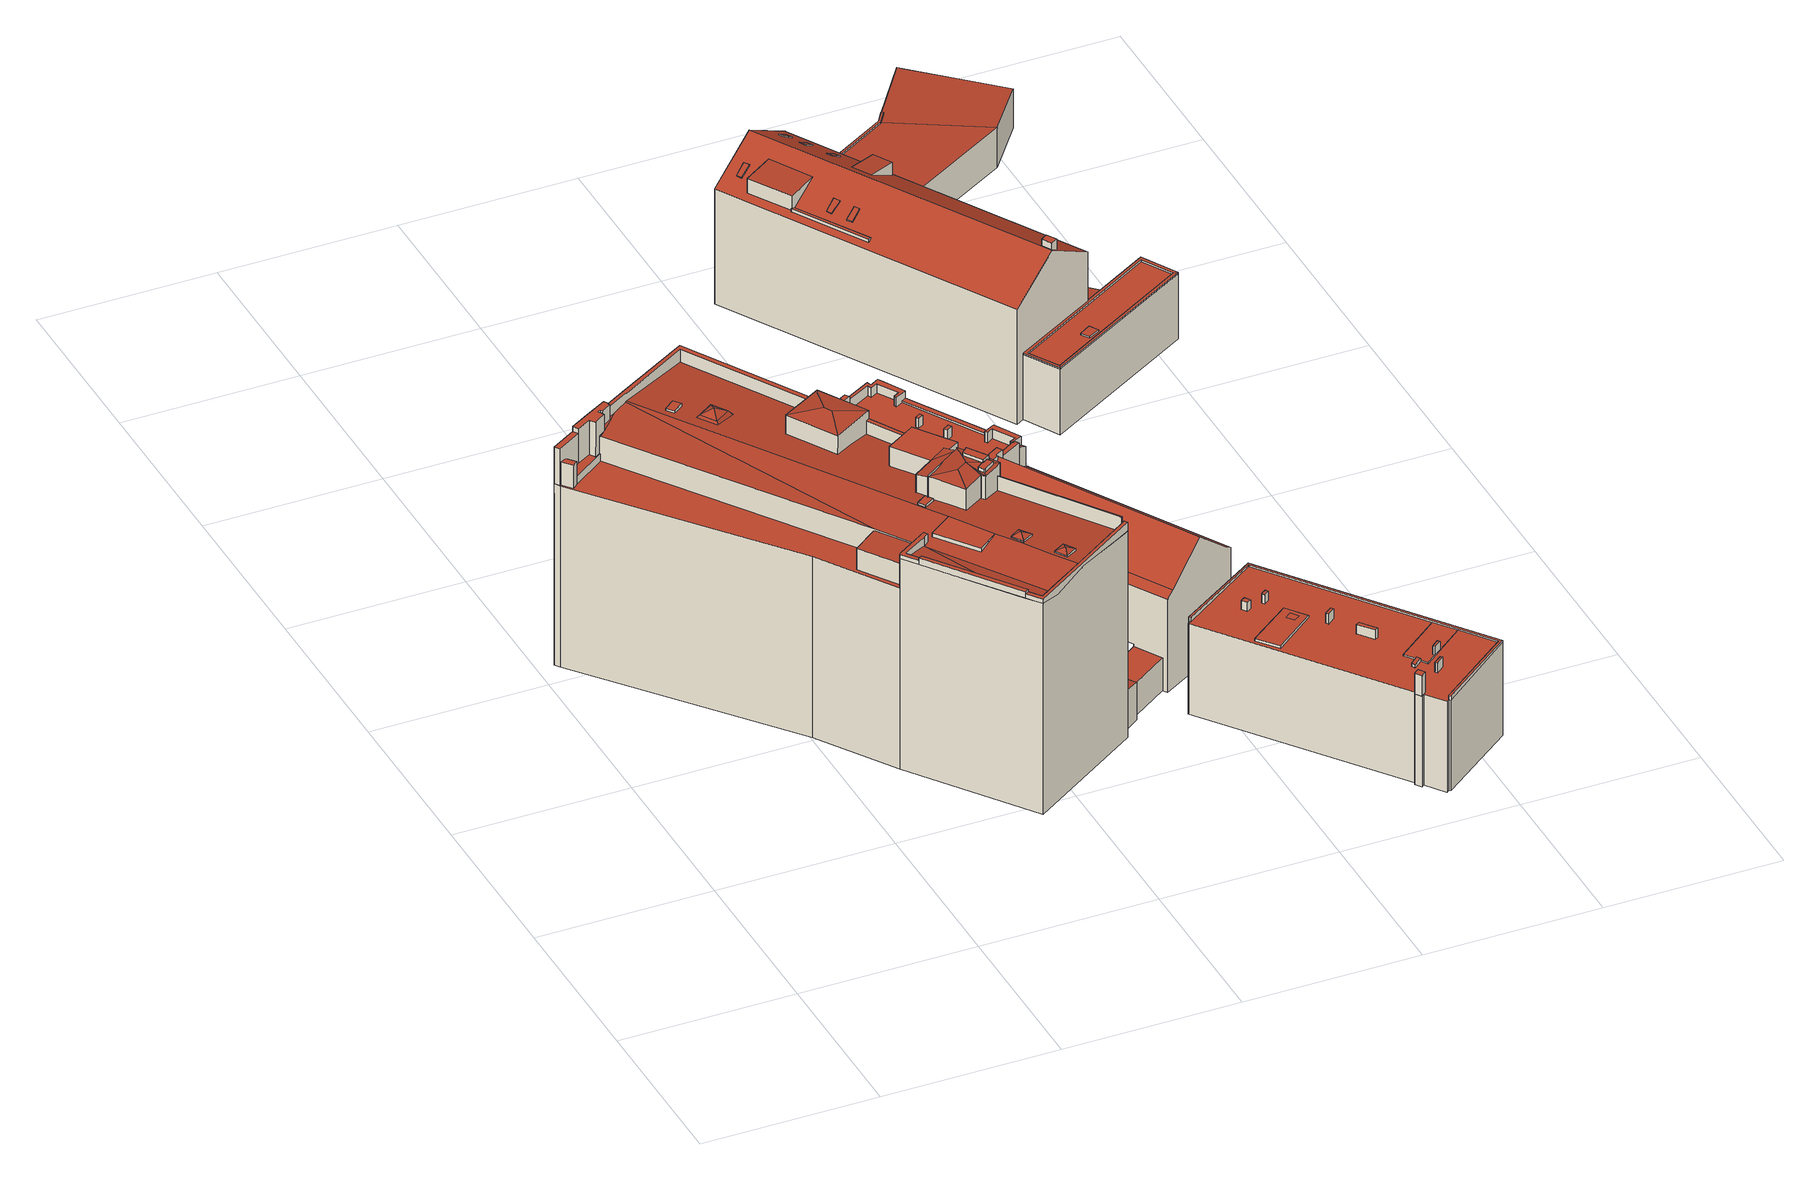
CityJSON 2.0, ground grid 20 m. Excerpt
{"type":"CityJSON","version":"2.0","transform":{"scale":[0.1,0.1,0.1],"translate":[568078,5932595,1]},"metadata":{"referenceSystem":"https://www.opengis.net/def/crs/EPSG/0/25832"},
"CityObjects":{
"building1":{"type":"Building","attributes":{"Grundfläche 2D":"1121.871077","Grundhöhe NN":"4.700"},"children":["building1-1","building1-2","building1-3","building1-4","building1-5","building1-6","building1-7","building1-8","building1-9","building1-10","building1-11","building1-12","building1-13","building1-14","building1-15","building1-16","building1-17"],"geometry":[{"type":"MultiSurface","lod":"3","boundaries":[[[0,1,2,3]],[[4,5,6,7,8,9,10,11,12]],[[13,14,15,16]],[[17,18,19,20,21,22,23,24]],[[25,26,27,28,29,30]],[[31,32,33,34,35,36,25,30]],[[37,38,39,29,28]],[[29,39,40,41,42,30]],[[30,42,41,43,44,45]],[[46,36,35,47,48,49,50]],[[45,44,43,51,52,53,54,55,31,30]],[[46,50,49,48,47,55,54,56,48,57,51,43,58,59]],[[60,61,62,63]],[[64,65,60,63,62]],[[61,66,64,62]],[[65,64,66]],[[67,68,69,70,71,72,73,74,75,76,77]],[[78,79,80,81,82,83,84]],[[79,85,86,87,88,82,81,80]],[[89,90,91,92,14,13,93,94,95,96,97,98,99,100,101,102,103,104,105,106,107,108,109,110,111,112,113,114,115,116,117,118,119,120,121,122,123,124,125,126,127,128,129,130,131,132,133,134]],[[135,136,137,138,139,140,141,142,143]],[[135,143,142,141,144,145]],[[146,147,141,140,139,138,137,148,149,150]],[[87,86,96,95,94,93,13,151,152,14,92,91,90,145,144,82,88]],[[153,154,155,156]],[[157,156,155]],[[155,158,159,160,161,162,157]],[[163,164,165,166]],[[167,163,166,168]],[[164,169,170,165]],[[171,172,173,174,175,176]],[[168,177,178,167]],[[179,180,160,181,182]],[[183,184,182,185]],[[184,179,182]],[[186,183,185,187]],[[188,186,187,189]],[[190,191,192,193,194,195]],[[183,186,192,191]],[[72,71,70,3,2,82,144,141,147,146,73]],[[68,67,84,83,82,2,1]],[[172,165,170,173]],[[166,165,172,171]],[[176,168,166,171]],[[175,177,168,176]],[[186,188,193,192]],[[184,183,191,190]],[[70,69,0,3]],[[1,0,69,68]],[[6,136,135,145,90,89,134,9,8,7]],[[9,134,133,132,10]],[[196,197,12,11]],[[197,198,199,137,5,4,12]],[[16,15,152,151]],[[13,16,151]],[[15,14,152]],[[17,118,117,200,18]],[[200,201,202,20,19,18]],[[126,203,204,125,124,123,22,21,20,202]],[[121,120,23,22,123,122]],[[115,205,206,114,113,28,27,26,25,116]],[[113,112,111,110,109,108,107,39,38,37,28]],[[107,106,40,39]],[[41,40,106,105]],[[43,41,105,104]],[[102,101,59,58,43,104,103,207,208]],[[101,209,46,59]],[[46,209,116,25,36]],[[131,61,60,210,196,11,10,132]],[[131,130,66,61]],[[65,66,130,129,128,211,212]],[[210,60,65,212,127]],[[154,153,213,214]],[[158,155,154,214,215]],[[76,75,216,217]],[[77,76,217,218]],[[67,77,218,219]],[[67,219,220,85,79,78,84]],[[98,97,96,86,85,220,221]],[[99,98,221,222]],[[101,100,99,222,213,153,156]],[[101,156,157,209]],[[160,180,117,116,209,157,162,161]],[[117,180,179,200]],[[195,202,201,200,179,184,190]],[[202,195,194,126]],[[188,189,223,224,210,127,126,194,193]],[[196,210,224,225]],[[178,177,175,174,197,196,225,226]],[[170,169,227,228,137,199,198,197,174,173]],[[75,74,73,146,150,149,148,229,216]],[[148,137,228,229]],[[164,163,230,231]],[[169,164,231,227]],[[226,232,167,178]],[[163,167,232,230]],[[185,182,181,160,159,158,215,233]],[[187,185,233,234]],[[189,187,234,223]],[[230,232,226,225,224,223,234,233,215,214,213,222,221,220,219,218,217,216,229,228,227,231]]],"semantics":{"surfaces":[{"type":"RoofSurface"},{"type":"WallSurface"},{"type":"GroundSurface"}],"values":[0,0,0,0,0,0,0,0,0,0,0,0,0,0,0,0,0,0,0,0,0,0,0,0,0,0,0,0,0,0,0,0,0,0,0,0,0,0,1,1,1,1,1,1,1,1,1,1,1,1,1,1,1,1,1,1,1,1,1,1,1,1,1,1,1,1,1,1,1,1,1,1,1,1,1,1,1,1,1,1,1,1,1,1,1,1,1,1,1,1,1,1,1,1,1,1,1,1,1,2]}}]},
"building1-1":{"type":"BuildingInstallation","parents":["building1"],"geometry":[{"type":"MultiSurface","lod":"3","boundaries":[[[235,236,237,238]],[[74,75,236,235]],[[75,76,237,236]],[[239,240,238,237,76,241,242,243]]],"semantics":{"surfaces":[{"type":"RoofSurface"},{"type":"WallSurface"}],"values":[0,1,1,1]}}]},
"building1-2":{"type":"BuildingInstallation","parents":["building1"],"geometry":[{"type":"MultiSurface","lod":"3","boundaries":[[[244,245,246,247,248,249,250]],[[247,246,56,54]],[[248,247,54,53]],[[249,248,53,52]],[[250,249,52,51]],[[244,250,51,57]],[[245,244,57,48]],[[246,245,48,56]]],"semantics":{"surfaces":[{"type":"RoofSurface"},{"type":"WallSurface"}],"values":[0,1,1,1,1,1,1,1]}}]},
"building1-3":{"type":"BuildingInstallation","parents":["building1"],"geometry":[{"type":"MultiSurface","lod":"3","boundaries":[[[251,252,253,254]],[[255,251,254,256]],[[257,255,256,258]],[[252,257,258,253]],[[257,259,255]],[[259,251,255]],[[257,252,259]],[[259,252,251]]],"semantics":{"surfaces":[{"type":"RoofSurface"}],"values":[0,0,0,0,0,0,0,0]}}]},
"building1-4":{"type":"BuildingInstallation","parents":["building1"],"geometry":[{"type":"MultiSurface","lod":"3","boundaries":[[[260,261,262,263,264,265,266,267,268,269]],[[85,266,265,79]],[[267,266,85,86,96,97,98]],[[98,99,268,267]],[[99,270,269,268]],[[87,271,272,263,262,261,260,273,274,95]],[[275,276,264,263,272]]],"semantics":{"surfaces":[{"type":"RoofSurface"},{"type":"WallSurface"}],"values":[0,1,1,1,1,1,1]}}]},
"building1-5":{"type":"BuildingInstallation","parents":["building1"],"geometry":[{"type":"MultiSurface","lod":"3","boundaries":[[[205,23,277,278,206]],[[279,280,24,23,205]],[[115,281,118,17,24,280,279,205]],[[23,120,282,277]],[[282,283,284,114,206,278,277]]],"semantics":{"surfaces":[{"type":"RoofSurface"},{"type":"WallSurface"}],"values":[0,0,1,1,1]}}]},
"building1-6":{"type":"BuildingInstallation","parents":["building1"],"geometry":[{"type":"MultiSurface","lod":"3","boundaries":[[[285,286,243,242]],[[285,242,241,287]],[[288,289,286,285,287]],[[289,239,243,286]]],"semantics":{"surfaces":[{"type":"RoofSurface"},{"type":"WallSurface"}],"values":[0,1,1,1]}}]},
"building1-7":{"type":"BuildingInstallation","parents":["building1"],"geometry":[{"type":"MultiSurface","lod":"3","boundaries":[[[290,291,292]],[[292,291,293]],[[294,291,290]],[[293,291,294]],[[290,292,295,296]],[[294,290,296,297]],[[297,298,293,294]],[[298,295,292,293]]],"semantics":{"surfaces":[{"type":"RoofSurface"},{"type":"WallSurface"}],"values":[0,0,0,0,1,1,1,1]}}]},
"building1-8":{"type":"BuildingInstallation","parents":["building1"],"geometry":[{"type":"MultiSurface","lod":"3","boundaries":[[[203,212,211,204]],[[126,127,212,203]],[[128,125,204,211]]],"semantics":{"surfaces":[{"type":"RoofSurface"},{"type":"WallSurface"}],"values":[0,1,1]}}]},
"building1-9":{"type":"BuildingInstallation","parents":["building1"],"geometry":[{"type":"MultiSurface","lod":"3","boundaries":[[[207,299,300,301,208]],[[103,302,303,273,260,300,299,207]],[[260,269,301,300]],[[301,269,270,102,208]]],"semantics":{"surfaces":[{"type":"RoofSurface"},{"type":"WallSurface"}],"values":[0,1,1,1]}}]},
"building1-10":{"type":"BuildingInstallation","parents":["building1"],"geometry":[{"type":"MultiSurface","lod":"3","boundaries":[[[304,305,306,307]],[[307,306,308,309]],[[304,307,309,310]],[[305,304,310,311]],[[306,305,311,308]]],"semantics":{"surfaces":[{"type":"RoofSurface"},{"type":"WallSurface"}],"values":[0,1,1,1,1]}}]},
"building1-11":{"type":"BuildingInstallation","parents":["building1"],"geometry":[{"type":"MultiSurface","lod":"3","boundaries":[[[312,240,239,289,313,314,315]],[[288,71,313,289]],[[72,314,313,71]]],"semantics":{"surfaces":[{"type":"RoofSurface"},{"type":"WallSurface"}],"values":[0,1,1]}}]},
"building1-12":{"type":"BuildingInstallation","parents":["building1"],"geometry":[{"type":"MultiSurface","lod":"3","boundaries":[[[316,317,318,319,320]],[[316,320,33,32]],[[55,317,316,32,31]],[[35,318,317,55,47]],[[33,320,319,318,35,34]]],"semantics":{"surfaces":[{"type":"RoofSurface"},{"type":"WallSurface"}],"values":[0,1,1,1,1]}}]},
"building1-13":{"type":"BuildingInstallation","parents":["building1"],"geometry":[{"type":"MultiSurface","lod":"3","boundaries":[[[321,322,323,324,325,326,327,328,329,330]],[[324,323,331,332]],[[332,333,81,88,327,326,325,324]],[[328,327,88,334]],[[329,328,334,335]],[[329,335,82,83,330]],[[83,84,321,330]],[[78,322,321,84]]],"semantics":{"surfaces":[{"type":"RoofSurface"},{"type":"WallSurface"}],"values":[0,1,1,1,1,1,1,1]}}]},
"building1-14":{"type":"BuildingInstallation","parents":["building1"],"geometry":[{"type":"MultiSurface","lod":"3","boundaries":[[[336,337,338]],[[338,337,339]],[[340,337,336]],[[339,337,340]],[[341,342,336,338]],[[340,336,342,343]],[[343,344,339,340]],[[338,339,344,341]]],"semantics":{"surfaces":[{"type":"RoofSurface"},{"type":"WallSurface"}],"values":[0,0,0,0,1,1,1,1]}}]},
"building1-15":{"type":"BuildingInstallation","parents":["building1"],"geometry":[{"type":"MultiSurface","lod":"3","boundaries":[[[345,346,347,348,349,350,351,352,353,354,355,356,357,358,359]],[[347,346,6,5,137,148]],[[148,149,150,146,73,74,235,349,348,347]],[[235,238,350,349]],[[350,238,240,312,351]],[[312,315,352,351]],[[142,143,354,353,352,315,314,147,140]],[[143,139,360,356,355,354]],[[360,361,357,356]],[[361,362,358,357]],[[363,359,358,362,138]],[[363,364,345,359]],[[136,6,346,345,364]]],"semantics":{"surfaces":[{"type":"RoofSurface"},{"type":"WallSurface"}],"values":[0,1,1,1,1,1,1,1,1,1,1,1,1]}}]},
"building1-16":{"type":"BuildingInstallation","parents":["building1"],"geometry":[{"type":"MultiSurface","lod":"3","boundaries":[[[365,366,367,368,369]],[[370,366,365,371]],[[366,370,372,367]],[[372,373,368,367]],[[371,365,369,368,373,374]]],"semantics":{"surfaces":[{"type":"RoofSurface"},{"type":"WallSurface"}],"values":[0,1,1,1,1]}}]},
"building1-17":{"type":"BuildingInstallation","parents":["building1"],"geometry":[{"type":"MultiSurface","lod":"3","boundaries":[[[375,376,377,378]],[[323,322,376,375,331]],[[78,79,265,377,376,322]],[[265,264,378,377]],[[276,80,331,375,378,264]]],"semantics":{"surfaces":[{"type":"RoofSurface"},{"type":"WallSurface"}],"values":[0,1,1,1,1]}}]},
"building2":{"type":"Building","attributes":{"Grundfläche 2D":"193.033775","Grundhöhe NN":"5.327"},"children":["building2-1","building2-2","building2-3","building2-4","building2-5","building2-6","building2-7","building2-8","building2-9","building2-10","building2-11"],"geometry":[{"type":"Solid","lod":"3","boundaries":[[[[379,380,381,382,383,384,385,386,387,388,389,390,391,392,393,394,395,396,397,398,399,400,401]],[[381,402,383,382]],[[403,383,402]],[[384,404,405,385]],[[386,385,406,407]],[[393,392,391,390,389,388,387,386,407,408]],[[409,410,411,399,398,397,396,395,394,393,408,412]],[[402,381,380,379,401,400,399,411,413]],[[403,402,413,414]],[[383,403,414,415]],[[384,383,415,416]],[[404,384,416,417]],[[405,404,417,418]],[[385,405,418,406]],[[413,411,410,409,412,408,407,406,418,417,416,415,414]]]],"semantics":{"surfaces":[{"type":"RoofSurface"},{"type":"WallSurface"},{"type":"GroundSurface"}],"values":[[0,0,0,0,1,1,1,1,1,1,1,1,1,1,2]]}}]},
"building2-1":{"type":"BuildingInstallation","parents":["building2"],"geometry":[{"type":"MultiSurface","lod":"3","boundaries":[[[419,420,421,422]],[[395,396,419,422]],[[421,420,423,424]]],"semantics":{"surfaces":[{"type":"RoofSurface"},{"type":"WallSurface"}],"values":[0,1,1]}}]},
"building2-2":{"type":"BuildingInstallation","parents":["building2"],"geometry":[{"type":"MultiSurface","lod":"3","boundaries":[[[425,426,427,428,429,430,431,432,433]],[[434,435,428,427]],[[435,436,429,428]],[[430,429,436,437]],[[431,430,437,438]],[[438,390,432,431]],[[390,391,392,393,425,433,432]],[[394,395,422,426,425,393]],[[427,426,422,421,424,434]]],"semantics":{"surfaces":[{"type":"RoofSurface"},{"type":"WallSurface"}],"values":[0,1,1,1,1,1,1,1,1]}}]},
"building2-3":{"type":"BuildingInstallation","parents":["building2"],"geometry":[{"type":"MultiSurface","lod":"3","boundaries":[[[439,440,441,442]],[[442,441,443,444]],[[439,442,444,445]],[[440,439,445,446]],[[441,440,446,443]]],"semantics":{"surfaces":[{"type":"RoofSurface"},{"type":"WallSurface"}],"values":[0,1,1,1,1]}}]},
"building2-4":{"type":"BuildingInstallation","parents":["building2"],"geometry":[{"type":"MultiSurface","lod":"3","boundaries":[[[447,448,449,450,451,452,453,454,455,456]],[[403,383,382,451,450,449]],[[382,457,452,451]],[[458,453,452,457]],[[454,453,458,459]],[[379,380,381,402,448,447]],[[402,403,449,448]]],"semantics":{"surfaces":[{"type":"RoofSurface"},{"type":"WallSurface"}],"values":[0,1,1,1,1,1,1]}}]},
"building2-5":{"type":"BuildingInstallation","parents":["building2"],"geometry":[{"type":"MultiSurface","lod":"3","boundaries":[[[460,461,462,463]],[[463,462,464,465]],[[460,463,465,466]],[[461,460,466,467]],[[462,461,467,464]]],"semantics":{"surfaces":[{"type":"RoofSurface"},{"type":"WallSurface"}],"values":[0,1,1,1,1]}}]},
"building2-6":{"type":"BuildingInstallation","parents":["building2"],"geometry":[{"type":"MultiSurface","lod":"3","boundaries":[[[468,469,470,471]],[[471,470,472,473]],[[468,471,473,474]],[[469,468,474,475]],[[470,469,475,472]]],"semantics":{"surfaces":[{"type":"RoofSurface"},{"type":"WallSurface"}],"values":[0,1,1,1,1]}}]},
"building2-7":{"type":"BuildingInstallation","parents":["building2"],"geometry":[{"type":"MultiSurface","lod":"3","boundaries":[[[476,477,478,479]],[[479,478,480,481]],[[476,479,481,482]],[[477,476,482,483]],[[478,477,483,480]]],"semantics":{"surfaces":[{"type":"RoofSurface"},{"type":"WallSurface"}],"values":[0,1,1,1,1]}}]},
"building2-8":{"type":"BuildingInstallation","parents":["building2"],"geometry":[{"type":"MultiSurface","lod":"3","boundaries":[[[484,485,486,487,488,489,490,491,492,493]],[[404,405,485,484]],[[405,385,494,487,486,485]],[[494,495,488,487]],[[495,496,489,488]],[[496,497,490,489]],[[491,490,497,498]],[[498,499,492,491]],[[499,384,404,484,493,492]]],"semantics":{"surfaces":[{"type":"RoofSurface"},{"type":"WallSurface"}],"values":[0,1,1,1,1,1,1,1,1]}}]},
"building2-9":{"type":"BuildingInstallation","parents":["building2"],"geometry":[{"type":"MultiSurface","lod":"3","boundaries":[[[500,501,502,503,504,505,506,507,508,509,510,511,512,513]],[[401,505,504,400]],[[507,506,514,515]],[[515,516,508,507]],[[517,509,508,516]],[[510,509,517,518]],[[518,519,511,510]],[[519,520,512,511]],[[423,420,419,500,513,512,520]],[[396,397,398,502,501,500,419]],[[503,502,398,521]],[[504,503,521,400]]],"semantics":{"surfaces":[{"type":"RoofSurface"},{"type":"WallSurface"}],"values":[0,1,1,1,1,1,1,1,1,1,1,1]}}]},
"building2-10":{"type":"BuildingInstallation","parents":["building2"],"geometry":[{"type":"MultiSurface","lod":"3","boundaries":[[[522,523,524,525]],[[525,524,526,527]],[[522,525,527,528]],[[523,522,528,529]],[[524,523,529,526]]],"semantics":{"surfaces":[{"type":"RoofSurface"},{"type":"WallSurface"}],"values":[0,1,1,1,1]}}]},
"building2-11":{"type":"BuildingInstallation","parents":["building2"],"geometry":[{"type":"MultiSurface","lod":"3","boundaries":[[[530,531,532,533,534,535,536,537]],[[401,379,447,533,532,505]],[[447,456,534,533]],[[456,455,535,534]],[[455,454,459,538,537,536,535]],[[539,530,537,538]],[[514,506,505,532,531,530,539]]],"semantics":{"surfaces":[{"type":"RoofSurface"},{"type":"WallSurface"}],"values":[0,1,1,1,1,1,1]}}]},
"building3":{"type":"Building","attributes":{"Grundfläche 2D":"253.551760","Grundhöhe NN":"5.317"},"children":["building3-1","building3-2","building3-3","building3-4","building3-5"],"geometry":[{"type":"Solid","lod":"3","boundaries":[[[[540,541,542,543,544,545]],[[546,547,548,549,541,540,545,550,551]],[[552,553,554,555,548,547]],[[388,556,548,555,554]],[[557,558,559,549,548,556,388]],[[558,557,560,561,562,563,564,559]],[[565,155,154,566,567,568,569]],[[407,570,571,562,561,560,557,388,554,553,552,547,546,551,550,545,544,543,572,408]],[[573,574,568,567,575,576,564,563,562,571,577]],[[542,541,549,559,564,576,578]],[[578,579,580,581,582,572,543,542]],[[583,155,565,584]],[[154,155,583,585]],[[575,567,566,154,585,586]],[[587,582,581,588]],[[588,589,590,587]],[[589,591,592,590]],[[591,593,594,592]],[[594,593,573,577]],[[574,580,579,595,568]],[[596,584,565,569]],[[596,569,568,595]],[[594,577,571,570,407,408,572,582,587,590,592]],[[578,576,575,586,585,583,584,596,595,579]],[[581,580,574,573,593,591,589,588]]]],"semantics":{"surfaces":[{"type":"RoofSurface"},{"type":"WallSurface"},{"type":"GroundSurface"},{"type":"OuterCeilingSurface"}],"values":[[0,0,0,0,0,0,0,1,1,1,1,1,1,1,1,1,1,1,1,1,1,1,2,2,3]]}}]},
"building3-1":{"type":"BuildingInstallation","parents":["building3"],"geometry":[{"type":"MultiSurface","lod":"3","boundaries":[[[597,598,599,600,601,602,603,604,605,606,607,608]],[[597,609,546,547,552,553,554,610,598]],[[610,611,599,598]],[[611,612,555,600,599]],[[613,614,603,602,601,600,555,556]],[[614,615,604,603]],[[615,616,605,604]],[[616,548,617,607,606,605]],[[607,617,618,608]],[[619,608,618]],[[619,609,597,608]]],"semantics":{"surfaces":[{"type":"RoofSurface"},{"type":"WallSurface"}],"values":[0,1,1,1,1,1,1,1,1,1,1]}}]},
"building3-2":{"type":"BuildingInstallation","parents":["building3"],"geometry":[{"type":"MultiSurface","lod":"3","boundaries":[[[620,621,622,623,624,625]],[[626,625,624,623,627,540]],[[620,625,626,544]],[[621,620,544,545,550,622]]],"semantics":{"surfaces":[{"type":"RoofSurface"},{"type":"WallSurface"}],"values":[0,1,1,1]}}]},
"building3-3":{"type":"BuildingInstallation","parents":["building3"],"geometry":[{"type":"MultiSurface","lod":"3","boundaries":[[[628,629,630,631,632]],[[631,630,629,388,557,560,561]],[[561,633,632,631]],[[633,558,634,628,632]]],"semantics":{"surfaces":[{"type":"RoofSurface"},{"type":"WallSurface"}],"values":[0,1,1,1]}}]},
"building3-4":{"type":"BuildingInstallation","parents":["building3"],"geometry":[{"type":"MultiSurface","lod":"3","boundaries":[[[611,610,635,636]],[[388,629,635,610,554]],[[629,628,636,635]],[[636,628,634,612,611]]],"semantics":{"surfaces":[{"type":"RoofSurface"},{"type":"WallSurface"}],"values":[0,1,1,1]}}]},
"building3-5":{"type":"BuildingInstallation","parents":["building3"],"geometry":[{"type":"MultiSurface","lod":"3","boundaries":[[[433,609,619,637]],[[627,623,637,619,618]],[[623,622,433,637]],[[550,551,546,609,433,622]]],"semantics":{"surfaces":[{"type":"RoofSurface"},{"type":"WallSurface"}],"values":[0,1,1,1]}}]},
"building4":{"type":"Building","attributes":{"Grundfläche 2D":"340.963407","Grundhöhe NN":"5.339"},"children":["building4-1","building4-2","building4-3","building4-4","building4-5","building4-6","building4-7","building4-8","building4-9"],"geometry":[{"type":"MultiSurface","lod":"3","boundaries":[[[638,639,640,641],[642,643,644,645]],[[646,647,648,649,650,651,652,653,654,655]],[[656,657,658,659,660,661,662,663,664]],[[665,666,667,668]],[[669,670,665,668,671,672,673,674,652,675,676,677,678,653,679],[680,681,682,683]],[[640,639,681,680]],[[680,683,641,640]],[[683,682,638,641]],[[639,638,682,681]],[[678,654,653]],[[677,655,654,678]],[[646,676,675,647]],[[651,648,647,675,652]],[[684,685,658,657]],[[685,669,659,658]],[[660,659,669,679]],[[674,661,660,679,653,652]],[[662,661,674,673]],[[673,672,686,664,663,662]],[[686,687,656,664]],[[687,684,657,656]],[[666,665,688,689]],[[667,666,689,690]],[[668,667,690,691]],[[671,668,691,692]],[[672,671,692,693]],[[686,672,693,694]],[[687,686,694,695]],[[695,696,684,687]],[[685,684,696,697]],[[669,685,697,698]],[[670,669,698,699]],[[665,670,699,688]],[[693,692,691,690,689,688,699,698,697,696,695,694]]],"semantics":{"surfaces":[{"type":"RoofSurface"},{"type":"WallSurface"},{"type":"GroundSurface"}],"values":[0,0,0,0,0,1,1,1,1,1,1,1,1,1,1,1,1,1,1,1,1,1,1,1,1,1,1,1,1,1,1,1,1,2]}}]},
"building4-1":{"type":"BuildingInstallation","parents":["building4"],"geometry":[{"type":"MultiSurface","lod":"3","boundaries":[[[700,701,702,703]],[[703,702,704,705]],[[700,703,705,706]],[[701,700,706,707]],[[702,701,707,704]]],"semantics":{"surfaces":[{"type":"RoofSurface"},{"type":"WallSurface"}],"values":[0,1,1,1,1]}}]},
"building4-2":{"type":"BuildingInstallation","parents":["building4"],"geometry":[{"type":"MultiSurface","lod":"3","boundaries":[[[645,644,643,642]]],"semantics":{"surfaces":[{"type":"RoofSurface"}],"values":[0]}}]},
"building4-3":{"type":"BuildingInstallation","parents":["building4"],"geometry":[{"type":"MultiSurface","lod":"3","boundaries":[[[708,709,710,711]],[[711,710,712,713]],[[708,711,713,714]],[[709,708,714,715]],[[710,709,715,712]]],"semantics":{"surfaces":[{"type":"RoofSurface"},{"type":"WallSurface"}],"values":[0,1,1,1,1]}}]},
"building4-4":{"type":"BuildingInstallation","parents":["building4"],"geometry":[{"type":"MultiSurface","lod":"3","boundaries":[[[716,717,718,719]],[[719,718,651,650]],[[716,719,650,649]],[[717,716,649,648]],[[648,651,718,717]]],"semantics":{"surfaces":[{"type":"RoofSurface"},{"type":"WallSurface"}],"values":[0,1,1,1,1]}}]},
"building4-5":{"type":"BuildingInstallation","parents":["building4"],"geometry":[{"type":"MultiSurface","lod":"3","boundaries":[[[720,721,722,723]],[[723,722,724,725]],[[720,723,725,726]],[[726,727,721,720]],[[727,724,722,721]]],"semantics":{"surfaces":[{"type":"RoofSurface"},{"type":"WallSurface"}],"values":[0,1,1,1,1]}}]},
"building4-6":{"type":"BuildingInstallation","parents":["building4"],"geometry":[{"type":"MultiSurface","lod":"3","boundaries":[[[728,729,730,731]],[[732,731,730,655,677]],[[732,733,728,731]],[[676,646,729,728,733]],[[646,655,730,729]]],"semantics":{"surfaces":[{"type":"RoofSurface"},{"type":"WallSurface"}],"values":[0,1,1,1,1]}}]},
"building4-7":{"type":"BuildingInstallation","parents":["building4"],"geometry":[{"type":"MultiSurface","lod":"3","boundaries":[[[734,735,736,737,738,739]],[[740,665,666,737,736,735]],[[666,667,738,737]],[[667,668,741,734,739,738]],[[735,734,741,740]]],"semantics":{"surfaces":[{"type":"RoofSurface"},{"type":"WallSurface"}],"values":[0,1,1,1,1]}}]},
"building4-8":{"type":"BuildingInstallation","parents":["building4"],"geometry":[{"type":"MultiSurface","lod":"3","boundaries":[[[742,743,744,745]],[[746,747,745,744]],[[742,745,747,748]],[[748,749,743,742]],[[744,743,749,746]]],"semantics":{"surfaces":[{"type":"RoofSurface"},{"type":"WallSurface"}],"values":[0,1,1,1,1]}}]},
"building4-9":{"type":"BuildingInstallation","parents":["building4"],"geometry":[{"type":"MultiSurface","lod":"3","boundaries":[[[750,751,752,753]],[[753,752,754,755]],[[750,753,755,756]],[[751,750,756,757]],[[752,751,757,754]]],"semantics":{"surfaces":[{"type":"RoofSurface"},{"type":"WallSurface"}],"values":[0,1,1,1,1]}}]},
"building5":{"type":"Building","attributes":{"Grundfläche 2D":"920.744378","Grundhöhe NN":"1.895"},"children":["building5-1","building5-2","building5-3","building5-4","building5-5","building5-6","building5-7","building5-8","building5-9","building5-10","building5-11","building5-12","building5-13","building5-14"],"geometry":[{"type":"MultiSurface","lod":"3","boundaries":[[[758,759,760,761,762]],[[763,764,765,766]],[[767,768,769,770,771],[772,773,766,765]],[[774,775,771,770],[776,777,778,758,762]],[[779,780,781,782,783,784]],[[785,786,787,788,789,790]],[[789,791,792,793,794,785,790]],[[795,796,794,793,797,798,799,800]],[[801,802,803,804,805,806,807]],[[777,808,760,759,778]],[[808,809,776,762,761,760]],[[778,759,758]],[[772,765,764]],[[763,766,773]],[[764,763,773,772]],[[805,779,784,806]],[[781,780,810,811]],[[782,781,811,812]],[[784,783,782,812,813,814,806]],[[806,814,815,807]],[[801,807,815,816]],[[817,803,802,801,816]],[[804,803,817,818]],[[780,779,767,771,775,819,810]],[[804,818,820,795,800,799,821,769,768,767,779,805]],[[770,769,821,799,822,823,774]],[[775,774,823,819]],[[824,789,788,787,825,826]],[[789,824,827,798,791]],[[792,791,798,797,793]],[[785,794,828,829]],[[786,785,829,830]],[[787,786,830,825]],[[796,795,820,831]],[[794,796,831,828,794,793]],[[799,798,827,822]],[[823,822,827,824,826,825,830,829,828,831,820,818,817,816,815,814,813,812,811,810,819]]],"semantics":{"surfaces":[{"type":"RoofSurface"},{"type":"WallSurface"},{"type":"GroundSurface"}],"values":[0,0,0,0,0,0,0,0,0,1,1,1,1,1,1,1,1,1,1,1,1,1,1,1,1,1,1,1,1,1,1,1,1,1,1,1,2]}}]},
"building5-1":{"type":"BuildingInstallation","parents":["building5"],"geometry":[{"type":"MultiSurface","lod":"3","boundaries":[[[832,833,834,835]],[[835,834,836,837]],[[832,835,837,838]],[[833,832,838,839]],[[834,833,839,836]]],"semantics":{"surfaces":[{"type":"RoofSurface"},{"type":"WallSurface"}],"values":[0,1,1,1,1]}}]},
"building5-2":{"type":"BuildingInstallation","parents":["building5"],"geometry":[{"type":"MultiSurface","lod":"3","boundaries":[[[840,841,842,843]],[[843,842,844,845]],[[840,843,845,846]],[[841,840,846,847]],[[842,841,847,844]]],"semantics":{"surfaces":[{"type":"RoofSurface"},{"type":"WallSurface"}],"values":[0,1,1,1,1]}}]},
"building5-3":{"type":"BuildingInstallation","parents":["building5"],"geometry":[{"type":"MultiSurface","lod":"3","boundaries":[[[848,849,850,851]],[[852,853,851,850]],[[848,851,853,854]],[[849,848,854,855]],[[850,849,855,852]]],"semantics":{"surfaces":[{"type":"RoofSurface"},{"type":"WallSurface"}],"values":[0,1,1,1,1]}}]},
"building5-4":{"type":"BuildingInstallation","parents":["building5"],"geometry":[{"type":"MultiSurface","lod":"3","boundaries":[[[856,857,858,859]],[[860,861,859,858]],[[856,859,861,862]],[[862,863,857,856]],[[858,857,863,860]]],"semantics":{"surfaces":[{"type":"RoofSurface"},{"type":"WallSurface"}],"values":[0,1,1,1,1]}}]},
"building5-5":{"type":"BuildingInstallation","parents":["building5"],"geometry":[{"type":"MultiSurface","lod":"3","boundaries":[[[864,865,866,867]],[[867,866,868,869]],[[864,867,869,870]],[[865,864,870,871]],[[866,865,871,868]]],"semantics":{"surfaces":[{"type":"RoofSurface"},{"type":"WallSurface"}],"values":[0,1,1,1,1]}}]},
"building5-6":{"type":"BuildingInstallation","parents":["building5"],"geometry":[{"type":"MultiSurface","lod":"3","boundaries":[[[872,873,874,875]],[[873,872,876,877]],[[875,874,878,879]],[[872,875,879,876]],[[874,873,877,878]]],"semantics":{"surfaces":[{"type":"RoofSurface"},{"type":"WallSurface"}],"values":[0,1,1,1,1]}}]},
"building5-7":{"type":"BuildingInstallation","parents":["building5"],"geometry":[{"type":"MultiSurface","lod":"3","boundaries":[[[880,881,882,883]],[[884,885,883,882]],[[885,886,880,883]],[[881,880,886,887]],[[882,881,887,884]]],"semantics":{"surfaces":[{"type":"RoofSurface"},{"type":"WallSurface"}],"values":[0,1,1,1,1]}}]},
"building5-8":{"type":"BuildingInstallation","parents":["building5"],"geometry":[{"type":"MultiSurface","lod":"3","boundaries":[[[808,888,889,890,809]],[[889,888,891,892]],[[892,893,890,889]],[[809,890,893,776]],[[808,777,891,888]]],"semantics":{"surfaces":[{"type":"RoofSurface"},{"type":"WallSurface"}],"values":[0,1,1,1,1]}}]},
"building5-9":{"type":"BuildingInstallation","parents":["building5"],"geometry":[{"type":"MultiSurface","lod":"3","boundaries":[[[894,895,896,897,898,899,900,901]],[[897,896,792,902]],[[899,898,897,902,790,903]],[[903,788,900,899]],[[788,904,901,900]],[[904,789,791,895,894,901]]],"semantics":{"surfaces":[{"type":"RoofSurface"},{"type":"WallSurface"}],"values":[0,1,1,1,1,1]}}]},
"building5-10":{"type":"BuildingInstallation","parents":["building5"],"geometry":[{"type":"MultiSurface","lod":"3","boundaries":[[[905,896,895,821]],[[799,821,895,791,798]],[[800,905,821,799]],[[797,792,896,905,800]],[[791,792,797,798]]],"semantics":{"surfaces":[{"type":"RoofSurface"},{"type":"WallSurface"}],"values":[0,1,1,1,1]}}]},
"building5-11":{"type":"BuildingInstallation","parents":["building5"],"geometry":[{"type":"MultiSurface","lod":"3","boundaries":[[[906,907,908,909,910,911,912,913]],[[914,915,908,907]],[[915,916,909,908]],[[916,917,910,909]],[[782,783,784,912,911]],[[784,779,780,913,912]],[[780,781,906,913]]],"semantics":{"surfaces":[{"type":"RoofSurface"},{"type":"WallSurface"}],"values":[0,1,1,1,1,1,1]}}]},
"building5-12":{"type":"BuildingInstallation","parents":["building5"],"geometry":[{"type":"MultiSurface","lod":"3","boundaries":[[[918,919,920,921]],[[921,920,922,923]],[[923,924,918,921]],[[919,918,924,925]],[[920,919,925,922]]],"semantics":{"surfaces":[{"type":"RoofSurface"},{"type":"WallSurface"}],"values":[0,1,1,1,1]}}]},
"building5-13":{"type":"BuildingInstallation","parents":["building5"],"geometry":[{"type":"MultiSurface","lod":"3","boundaries":[[[910,907,906,911]],[[917,914,907,910]],[[781,782,911,906]]],"semantics":{"surfaces":[{"type":"RoofSurface"},{"type":"WallSurface"}],"values":[0,1,1]}}]},
"building5-14":{"type":"BuildingInstallation","parents":["building5"],"geometry":[{"type":"MultiSurface","lod":"3","boundaries":[[[926,927,928,929]],[[930,931,929,928]],[[931,932,926,929]],[[932,933,927,926]],[[933,930,928,927]],[[933,932,931,930]]],"semantics":{"surfaces":[{"type":"RoofSurface"},{"type":"WallSurface"},{"type":"OuterCeilingSurface"}],"values":[0,1,1,1,1,2]}}]}
},
"vertices":[
[216,328,285],[246,284,285],[274,302,287],[244,347,287],[105,651,305],[79,636,305],[81,632,305],[107,647,305],[108,647,305],[189,695,305],[272,555,305],[277,558,305],[192,702,305],[347,279,296],[317,326,296],[290,307,296],[323,261,296],[355,407,316],[368,415,316],[368,416,316],[337,459,316],[336,458,316],[302,437,316],[330,397,316],[351,412,316],[361,402,320],[360,400,320],[314,369,320],[313,368,320],[343,361,324],[356,370,324],[372,365,322],[359,384,322],[366,390,320],[367,389,320],[381,369,320],[383,371,320],[317,363,320],[319,360,320],[339,331,320],[362,347,320],[363,347,320],[361,354,321],[366,343,320],[364,348,321],[362,355,321],[390,360,320],[374,365,322],[377,364,321],[379,363,321],[385,361,320],[368,349,321],[367,349,321],[363,355,321],[371,361,321],[373,364,322],[371,360,321],[381,358,321],[384,355,320],[389,359,320],[278,558,316],[231,531,316],[268,521,321],[276,554,316],[273,512,321],[310,504,316],[263,476,316],[242,281,259],[246,284,259],[216,328,259],[244,347,259],[62,610,259],[61,611,259],[53,623,259],[31,610,259],[3,593,259],[7,587,259],[185,368,259],[255,263,295],[328,164,295],[321,181,294],[276,297,290],[274,302,289],[246,284,294],[242,281,295],[340,148,295],[364,164,289],[362,167,289],[277,298,289],[110,649,295],[108,647,296],[296,358,296],[301,350,296],[365,253,296],[384,222,296],[403,194,296],[405,191,296],[470,233,290],[474,236,290],[472,240,290],[470,242,290],[389,359,290],[385,356,290],[384,355,290],[366,343,292],[363,347,292],[362,347,292],[339,331,294],[337,335,294],[334,338,294],[331,343,294],[319,360,294],[317,363,294],[313,368,294],[314,369,294],[360,400,290],[361,402,290],[357,408,290],[355,407,290],[351,412,290],[330,397,292],[319,414,292],[303,435,293],[302,437,293],[304,438,292],[333,456,290],[336,458,290],[310,504,290],[306,501,290],[283,488,292],[263,476,293],[231,531,293],[272,555,290],[267,563,290],[189,695,290],[91,638,293],[81,632,292],[79,636,292],[70,622,291],[68,618,290],[65,613,290],[62,610,289],[68,615,290],[69,616,290],[244,347,289],[107,647,295],[53,623,289],[61,611,289],[78,637,292],[77,636,292],[62,628,290],[323,261,292],[290,307,291],[470,242,86],[495,260,83],[473,292,83],[389,359,86],[390,360,86],[383,422,83],[370,413,84],[359,405,86],[361,402,86],[369,391,86],[200,738,86],[89,672,86],[93,671,92],[199,733,92],[231,686,86],[226,687,92],[102,650,86],[105,651,92],[199,733,89],[93,671,89],[105,651,89],[192,702,89],[207,676,89],[226,687,89],[207,676,92],[209,673,86],[368,415,93],[357,408,93],[370,413,85],[383,422,85],[383,426,94],[368,416,94],[388,426,85],[351,473,94],[352,478,85],[334,462,94],[333,465,85],[368,416,90],[383,426,90],[351,473,90],[334,462,90],[336,458,90],[337,459,90],[277,558,290],[192,702,290],[105,651,296],[105,651,295],[368,415,290],[368,416,290],[337,459,290],[336,458,306],[333,456,306],[360,400,318],[314,369,318],[384,355,308],[385,356,308],[390,360,290],[278,558,290],[306,501,306],[310,504,306],[470,242,37],[495,260,37],[383,422,37],[3,593,37],[7,587,37],[185,368,37],[242,281,37],[340,148,37],[474,236,37],[472,240,37],[333,465,37],[278,558,37],[277,558,37],[209,673,37],[102,650,37],[79,636,37],[78,637,37],[200,738,37],[89,672,37],[231,686,37],[388,426,37],[352,478,37],
[31,610,304],[3,593,304],[7,587,304],[35,604,304],[15,592,268],[35,604,268],[8,588,259],[8,588,287],[15,592,287],
[381,358,325],[377,364,325],[371,360,325],[371,361,325],[363,355,325],[367,349,325],[368,349,325],
[174,573,298],[163,591,298],[160,592,295],[174,571,295],[192,585,298],[197,584,293],[181,603,298],[181,607,293],[178,588,304],
[467,237,300],[403,194,300],[357,164,300],[342,154,300],[332,167,300],[328,164,300],[340,148,300],[474,236,300],[472,240,300],[469,238,300],[469,238,290],[357,164,290],[342,154,294],[467,237,290],[459,232,291],[334,164,294],[332,167,294],
[306,381,316],[314,370,318],[355,406,317],[355,407,317],[355,406,290],[306,381,294],[313,371,294],[314,370,294],
[17,577,287],[23,582,287],[17,577,259],[23,582,259],[23,582,268],
[359,267,297],[369,265,301],[371,275,297],[380,262,297],[367,254,297],[371,275,294],[359,267,295],[367,254,295],[380,262,294],
[466,239,308],[467,237,308],[469,238,308],[387,350,290],[466,239,290],
[143,608,298],[155,617,298],[149,625,298],[137,616,298],[149,625,294],[137,616,295],[143,608,295],[155,617,294],
[51,613,268],[62,610,268],[61,611,268],[55,607,268],
[359,384,326],[373,364,325],[381,369,325],[367,389,326],[366,390,326],
[242,281,300],[255,263,300],[259,265,300],[249,279,300],[249,280,300],[276,297,300],[277,298,300],[283,302,300],[280,306,300],[246,284,300],[259,265,294],[249,279,294],[249,280,294],[283,302,290],[280,306,290],
[388,225,297],[399,222,301],[401,233,297],[409,220,297],[396,212,297],[401,233,294],[388,225,295],[396,212,295],[409,220,294],
[80,631,310],[81,632,310],[78,637,310],[53,623,310],[31,610,310],[35,604,310],[51,613,310],[55,607,310],[61,611,310],[69,616,310],[68,618,310],[65,623,310],[68,624,310],[70,622,310],[81,629,310],[65,623,290],[68,624,291],[70,622,290],[81,629,292],[80,631,292],
[310,367,298],[298,359,298],[303,351,298],[315,359,298],[310,366,298],[298,359,295],[310,367,294],[303,351,295],[315,359,294],[310,366,294],
[259,265,303],[255,263,303],[328,164,303],[332,167,303],
[364,689,180],[353,683,179],[326,668,178],[324,660,178],[323,659,178],[364,590,178],[379,565,178],[414,506,178],[419,509,178],[436,518,179],[444,523,179],[492,551,181],[494,553,182],[498,555,182],[504,558,182],[502,561,182],[487,588,182],[432,681,182],[417,708,182],[415,711,182],[412,715,182],[403,710,182],[370,692,180],[319,665,178],[322,659,178],[363,590,178],[378,565,178],[379,565,43],[414,506,43],[504,558,43],[417,708,43],[415,711,43],[412,715,43],[432,681,43],[319,665,43],[322,659,43],[323,659,43],[364,590,43],[363,590,43],[378,565,43],
[432,681,184],[427,678,184],[482,585,184],[487,588,184],[427,678,182],[482,585,182],
[504,558,194],[487,588,194],[474,581,194],[476,578,194],[483,582,194],[497,558,194],[490,554,194],[492,551,194],[494,553,194],[474,581,181],[476,578,181],[483,582,182],[497,558,182],[490,554,181],
[390,602,191],[397,606,191],[394,610,191],[388,606,191],[394,610,179],[388,606,179],[390,602,179],[397,606,179],
[364,689,182],[319,665,182],[322,659,182],[323,659,182],[324,660,182],[329,662,182],[328,665,182],[355,680,182],[354,682,182],[364,688,182],[329,662,178],[328,665,178],[355,680,179],
[404,579,191],[411,582,191],[408,586,191],[402,582,191],[408,586,179],[402,582,179],[404,579,179],[411,582,179],
[383,634,183],[389,638,183],[381,651,183],[375,647,183],[381,651,180],[375,647,179],[383,634,179],[389,638,180],
[442,600,193],[448,604,193],[446,608,193],[439,604,193],[446,608,181],[439,604,181],[442,600,181],[448,604,181],
[363,590,182],[378,565,182],[379,565,182],[392,573,182],[391,576,182],[380,570,182],[368,589,182],[379,596,182],[378,598,182],[364,590,182],[392,573,179],[391,576,179],[380,570,178],[368,589,178],[379,596,179],[378,598,179],
[432,681,193],[417,708,193],[415,711,193],[405,705,193],[403,710,193],[370,692,193],[372,689,193],[401,704,193],[403,700,193],[411,704,193],[425,681,193],[418,677,193],[419,674,193],[427,678,193],[372,689,180],[401,704,181],[403,700,181],[411,704,182],[425,681,182],[418,677,181],[419,674,181],[405,705,182],
[424,631,193],[430,634,193],[428,638,193],[422,634,193],[428,638,181],[422,634,181],[424,631,181],[430,634,181],
[373,687,199],[372,689,199],[370,692,199],[364,689,199],[364,688,199],[354,682,199],[355,680,199],[356,678,199],[356,678,179],[373,687,180],
[501,551,163],[628,335,163],[636,340,157],[507,560,157],[504,558,159],[498,555,163],[467,537,193],[459,532,202],[462,526,202],[588,311,202],[494,553,167],[492,551,169],[458,531,200],[451,527,193],[444,523,187],[452,525,193],[453,523,193],[419,509,163],[421,506,163],[548,288,163],[414,506,159],[413,505,159],[411,504,157],[517,322,157],[540,283,157],[489,303,83],[536,288,83],[537,288,83],[519,319,83],[491,300,83],[413,505,43],[411,504,43],[507,560,43],[490,368,86],[519,319,86],[537,288,43],[540,283,43],[490,368,43],[636,340,43],[612,382,43],[612,382,86],[585,428,86],[585,428,43],[473,292,43],[489,303,43],[495,260,43],[536,288,43],[557,409,43],[557,409,86],[564,397,86],[564,397,43],[519,367,86],[519,367,43],[497,373,86],[497,373,43],[519,319,43],[491,300,43],
[467,537,204],[444,523,204],[445,521,204],[452,525,204],[453,523,204],[453,522,204],[455,519,204],[462,523,204],[461,525,204],[462,526,204],[471,531,204],[470,532,204],[467,537,194],[444,523,192],[445,521,192],[445,521,187],[453,522,193],[455,519,193],[462,523,200],[461,525,200],[471,531,193],[470,532,193],[470,532,194],
[504,558,183],[498,555,186],[494,553,188],[497,548,188],[501,551,186],[507,554,183],[507,554,159],[497,548,167],
[437,516,183],[436,518,183],[414,506,183],[413,505,183],[415,503,183],[415,503,159],[437,516,179],
[436,518,192],[437,516,192],
[497,548,194],
[640,221,157],[591,184,157],[609,161,157],[657,198,157],[635,205,157],[642,210,157],[648,202,157],[641,197,157],[727,80,157],[732,73,157],[744,82,157],[742,84,157],[750,91,157],[752,88,157],[783,112,157],[765,135,157],[715,96,157],[724,84,157],[815,74,159],[639,305,159],[545,244,159],[547,242,159],[638,302,159],[811,75,159],[725,9,159],[725,8,159],[727,7,159],[700,34,154],[698,32,154],[703,25,154],[706,27,154],[547,242,154],[543,240,154],[722,6,154],[725,8,154],[725,9,154],[811,75,157],[732,73,155],[727,80,155],[724,84,155],[715,96,155],[638,302,157],[609,161,154],[591,184,154],[640,221,155],[657,198,155],[639,305,157],[545,244,154],[727,7,154],[815,74,157],[700,34,43],[698,32,43],[703,25,43],[706,27,43],[722,6,43],[725,8,43],[727,7,43],[815,74,43],[639,305,43],[545,244,43],[547,242,43],[543,240,43],
[670,178,168],[678,184,168],[676,187,168],[668,181,168],[676,187,156],[668,181,155],[670,178,155],[678,184,156],
[605,233,166],[610,236,166],[606,242,166],[601,239,166],[606,242,155],[601,239,155],[605,233,155],[610,236,155],
[742,84,167],[744,82,167],[752,88,167],[750,91,167],
[734,55,167],[743,62,167],[741,64,167],[732,57,167],[741,64,155],[732,57,155],[734,55,155],[743,62,155],
[717,72,159],[727,80,159],[724,84,159],[715,76,159],[715,76,155],[717,72,155],
[709,30,179],[704,37,179],[700,34,179],[698,32,179],[703,25,179],[706,27,179],[704,37,154],[709,30,154],
[701,134,167],[705,136,167],[692,153,167],[688,151,167],[692,153,155],[688,151,155],[701,134,155],[705,136,155],
[626,237,167],[632,241,167],[630,244,167],[624,240,167],[630,244,156],[624,240,155],[626,237,155],[632,241,156],
[488,1132,176],[456,1114,173],[484,1067,173],[486,1068,173],[515,1085,176],[601,1080,172],[589,1101,172],[557,1083,177],[570,1062,177],[727,883,150],[540,1202,150],[539,1204,150],[485,1173,187],[673,852,187],[589,1101,156],[601,1080,156],[432,1141,150],[620,821,150],[486,1068,156],[484,1067,155],[456,1114,155],[727,883,89],[629,826,89],[652,786,89],[830,890,89],[807,929,89],[807,930,89],[791,1241,58],[835,1298,57],[738,1368,67],[689,1300,67],[680,1287,67],[683,1286,67],[565,1219,67],[566,1217,67],[609,1143,58],[612,1138,58],[590,1116,58],[613,1136,58],[566,1217,58],[565,1219,58],[539,1204,58],[540,1202,58],[809,933,59],[809,933,60],[780,916,62],[610,1082,63],[727,883,66],[807,930,60],[810,932,59],[484,1067,158],[486,1068,158],[629,826,9],[652,786,9],[830,890,9],[807,929,9],[807,930,9],[810,932,9],[809,933,9],[780,916,9],[610,1082,9],[620,821,9],[590,1116,9],[539,1204,69],[539,1204,9],[432,1141,9],[680,1287,9],[738,1368,9],[689,1300,9],[565,1219,9],[612,1138,9],[791,1241,9],[835,1298,9],[613,1136,9],
[534,1176,162],[530,1183,162],[519,1176,170],[523,1170,170],[519,1176,169],[523,1170,169],[534,1176,161],[530,1183,161],
[466,1145,170],[455,1138,162],[458,1132,162],[470,1139,170],[458,1132,161],[470,1139,169],[466,1145,169],[455,1138,161],
[675,857,192],[683,862,192],[676,873,192],[669,868,192],[676,873,179],[669,868,184],[675,857,184],[683,862,179],
[564,1125,162],[560,1132,162],[549,1125,170],[553,1119,170],[549,1125,169],[553,1119,169],[564,1125,161],[560,1132,161],
[547,1155,162],[543,1161,162],[532,1155,170],[536,1148,170],[532,1155,169],[536,1148,169],[547,1155,161],[543,1161,161],
[535,1028,170],[523,1021,162],[527,1015,162],[538,1022,170],[535,1028,169],[523,1021,161],[527,1015,161],[538,1022,169],
[522,1050,170],[511,1043,162],[514,1037,162],[526,1043,170],[514,1037,161],[526,1043,169],[522,1050,169],[511,1043,161],
[483,1067,158],[531,985,158],[534,987,158],[483,1067,154],[531,985,154],[534,987,156],
[680,1287,69],[565,1219,69],[566,1217,69],[682,1285,69],[683,1286,69],[692,1299,69],[689,1300,69],[681,1288,69],[682,1285,67],[692,1299,67],[681,1288,67],
[540,1202,69],
[652,786,91],[653,790,91],[633,824,91],[805,925,91],[825,891,91],[830,890,91],[807,930,91],[629,826,91],[653,790,89],[633,824,89],[805,925,89],[825,891,89],
[702,824,91],[715,831,91],[709,841,91],[696,833,91],[709,841,89],[696,833,89],[702,824,89],[715,831,89],
[837,914,51],[823,939,51],[807,929,54],[821,905,54],[807,929,49],[821,905,49],[837,914,49],[823,939,49]
]}
